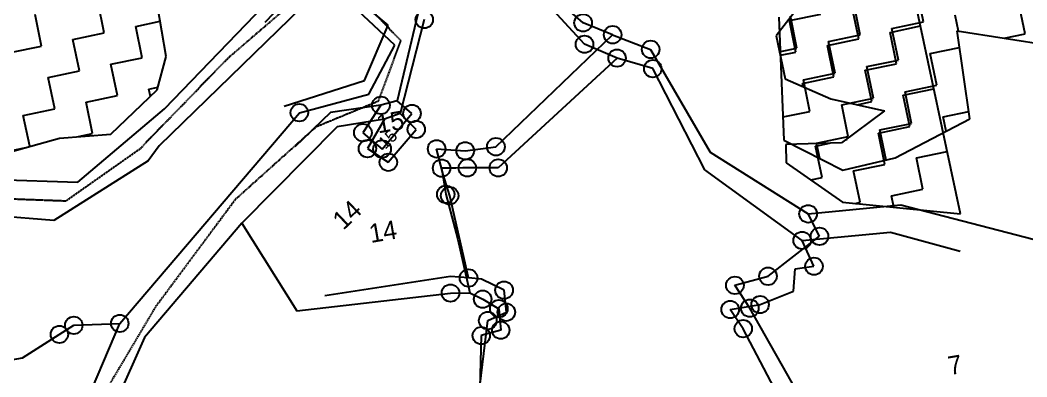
# Model space of a CAD drawing. Header units: metres. Extents: x 353942 to 357335, y 1746780 to 1749904.
# Drawn here: x 355984.1 to 356381.2, y 1747805.4 to 1747946.2 of the extents above; entities that cross this region are included whole.
import ezdxf

# ---------------------------------------------------------------- set-up
doc = ezdxf.new("R2010")
doc.units = ezdxf.units.M
doc.header["$MEASUREMENT"] = 0
doc.linetypes.add('DASHED', pattern=[0.75, 0.5, -0.25])
for name, color, linetype in [('OTHERS', 1, 'Continuous'), ('POLY_HATCH', 12, 'Continuous'), ('POLY_PARCEL', 6, 'Continuous'), ('POLY_ROAD', 30, 'Continuous'), ('TEXT_PARCEL', 7, 'Continuous')]:
    doc.layers.add(name, color=color, linetype=linetype)
doc.styles.add('TEXT_MAP', font='')
doc.styles.get('TEXT_MAP').set_extended_font_data('Kruti Dev 050')

msp = doc.modelspace()

# ---------------------------------------------------------------- linework, layer by layer
for centre, radius in [((356143.46, 1747946.36), 3.44), ((356206.12, 1747945.09), 3.47), ((356217.77, 1747940.38), 3.47), ((356206.68, 1747936.63), 3.44), ((356232.76, 1747934.6), 3.47), ((356219.51, 1747931.18), 3.44), ((356233.6, 1747927.02), 3.44), ((356126.38, 1747912.56), 3.47), ((356094.19, 1747909.65), 3.44), ((356138.62, 1747909.31), 3.47), ((356119.27, 1747901.76), 3.47), ((356140.31, 1747903.04), 3.44), ((356121.05, 1747895.46), 3.44), ((356126.83, 1747895.32), 3.47), ((356148.34, 1747895.37), 3.47), ((356159.62, 1747894.59), 3.47), ((356171.74, 1747896.21), 3.47), ((356129.29, 1747890.08), 3.44), ((356150.29, 1747887.77), 3.44), ((356160.44, 1747887.86), 3.44), ((356172.64, 1747887.87), 3.44), ((356151.94, 1747877.45), 3.44), ((356153.49, 1747876.89), 3.47), ((356294.87, 1747869.73), 3.47), ((356299.37, 1747860.89), 3.47), ((356292.51, 1747859.26), 3.44), ((356297.18, 1747849.07), 3.44), ((356279.05, 1747845.13), 3.47), ((356160.96, 1747844.44), 3.47), ((356266, 1747841.55), 3.47), ((356153.8, 1747838.5), 3.44), ((356174.94, 1747839.64), 3.47), ((356166.51, 1747836.08), 3.44), ((356275.94, 1747833.96), 3.44), ((356172.88, 1747832.33), 3.44), ((356175.85, 1747830.94), 3.47), ((356264.14, 1747832), 3.44), ((356271.87, 1747832.54), 3.47), ((356005.22, 1747825.78), 3.44), ((356023.37, 1747826.52), 3.44), ((356168.52, 1747827.65), 3.47), ((355999.56, 1747822.17), 3.44), ((356165.94, 1747821.74), 3.44), ((356173.64, 1747823.86), 3.44), ((356269.28, 1747824.45), 3.44)]:
    msp.add_circle(centre, radius)
at = {"layer": 'OTHERS', "linetype": 'DASHED', "ltscale": 0.5}
for p, q in [((356106.97, 1747966.3), (356066.02, 1747931.12)), ((356134.25, 1747938.07), (356106.97, 1747966.3)), ((356125.46, 1747914.3), (356134.25, 1747938.07)), ((356066.02, 1747931.12), (356031.08, 1747895.15)), ((356100.93, 1747904.19), (356125.46, 1747914.3)), ((356069.13, 1747875.61), (356100.93, 1747904.19)), ((356031.08, 1747895.15), (356002.09, 1747874.75)), ((356002.09, 1747874.75), (355948.68, 1747876.74)), ((356037.75, 1747833.35), (356069.13, 1747875.61)), ((356016.09, 1747796.93), (356037.75, 1747833.35))]:
    msp.add_line(p, q, dxfattribs=at)
at = {"layer": 'POLY_HATCH'}
for p, q in [((356355.02, 1747869.79), (356290.96, 1748170.03)), ((356041.64, 1747931.86), (356038.26, 1747951.74)), ((356293.59, 1747954.64), (356282.32, 1747939.91)), ((356283.36, 1747947.32), (356285.35, 1747898.78)), ((356282.32, 1747939.91), (356285.84, 1747923.06)), ((356358.72, 1747907.22), (356353.63, 1747941.87)), ((356353.63, 1747941.87), (356399.63, 1747934.82)), ((356038.17, 1747918.71), (356041.64, 1747931.86)), ((356285.84, 1747923.06), (356303.81, 1747915.1)), ((356019.84, 1747901.19), (356038.17, 1747918.71)), ((356303.81, 1747915.1), (356325.01, 1747910.41)), ((356325.01, 1747910.41), (356308.09, 1747897.75)), ((356329.27, 1747891.82), (356358.72, 1747907.22)), ((355999.55, 1747899.66), (356019.84, 1747901.19)), ((355972.74, 1747892.12), (355999.55, 1747899.66)), ((356285.35, 1747898.78), (356308.51, 1747887.01)), ((356308.09, 1747897.75), (356286.06, 1747897.06)), ((356286.06, 1747897.06), (356286.25, 1747889.93)), ((356286.25, 1747889.93), (356308.41, 1747874.37)), ((356308.51, 1747887.01), (356329.27, 1747891.82)), ((356308.41, 1747874.37), (356355.02, 1747869.79))]:
    msp.add_line(p, q, dxfattribs=at)
at = {"layer": 'POLY_HATCH', "linetype": 'Continuous'}
for p, q in [((356340.43, 1747945.5), (356337.84, 1747957.99)), ((356017.26, 1747941.12), (356014.68, 1747953.49)), ((356315.44, 1747940.33), (356312.85, 1747952.82)), ((356380.49, 1747940.75), (356377.91, 1747953.24)), ((355992.51, 1747935.94), (355989.93, 1747948.32)), ((356287.49, 1747945.95), (356299.87, 1747948.54)), ((356290.45, 1747935.16), (356287.87, 1747947.66)), ((356314.83, 1747938.75), (356312.24, 1747951.12)), ((356354.22, 1747941.78), (356352.92, 1747948.08)), ((356029.64, 1747943.7), (356039.29, 1747945.72)), ((356032.23, 1747931.33), (356029.64, 1747943.7)), ((356290.08, 1747933.57), (356287.49, 1747945.95)), ((356327.21, 1747941.34), (356339.22, 1747943.85)), ((356327.93, 1747942.91), (356340.43, 1747945.5)), ((356004.89, 1747938.53), (356017.26, 1747941.12)), ((356302.94, 1747937.75), (356315.44, 1747940.33)), ((356329.79, 1747928.96), (356327.21, 1747941.34)), ((356330.52, 1747930.42), (356327.93, 1747942.91)), ((356372.17, 1747939.03), (356380.49, 1747940.75)), ((355980.14, 1747933.35), (355992.51, 1747935.94)), ((356007.48, 1747926.15), (356004.89, 1747938.53)), ((356302.46, 1747936.16), (356314.83, 1747938.75)), ((356305.04, 1747923.79), (356302.46, 1747936.16)), ((356305.53, 1747925.25), (356302.94, 1747937.75)), ((356283.92, 1747933.81), (356290.45, 1747935.16)), ((356283.92, 1747932.29), (356290.08, 1747933.57)), ((356343.01, 1747933), (356354.58, 1747935.39)), ((356345.59, 1747920.51), (356343.01, 1747933)), ((356019.85, 1747928.74), (356032.23, 1747931.33)), ((356022.44, 1747916.36), (356019.85, 1747928.74)), ((356317.42, 1747926.37), (356329.79, 1747928.96)), ((356318.02, 1747927.83), (356330.52, 1747930.42)), ((356320.6, 1747915.34), (356318.02, 1747927.83)), ((355995.1, 1747923.57), (356007.48, 1747926.15)), ((356292.67, 1747921.2), (356305.04, 1747923.79)), ((356293.03, 1747922.67), (356305.53, 1747925.25)), ((356320.01, 1747914), (356317.42, 1747926.37)), ((355997.69, 1747911.19), (355995.1, 1747923.57)), ((356034.81, 1747918.95), (356038.43, 1747919.71)), ((356292.94, 1747919.92), (356292.67, 1747921.2)), ((356295.61, 1747910.17), (356293.03, 1747922.67)), ((356333.1, 1747917.92), (356345.59, 1747920.51)), ((356010.06, 1747913.78), (356022.44, 1747916.36)), ((356035.42, 1747916.08), (356034.81, 1747918.95)), ((356332.38, 1747916.59), (356344.49, 1747919.12)), ((356334.97, 1747904.21), (356332.38, 1747916.59)), ((356335.68, 1747905.43), (356333.1, 1747917.92)), ((356012.65, 1747901.4), (356010.06, 1747913.78)), ((356308.11, 1747912.76), (356320.6, 1747915.34)), ((356310.69, 1747900.26), (356308.11, 1747912.76)), ((356314.23, 1747912.79), (356320.01, 1747914)), ((355985.31, 1747908.6), (355997.69, 1747911.19)), ((355987.87, 1747896.38), (355985.31, 1747908.6)), ((356284.98, 1747907.97), (356295.61, 1747910.17)), ((356348.18, 1747908.01), (356358.29, 1747910.1)), ((356349.35, 1747902.32), (356348.18, 1747908.01)), ((356322.59, 1747901.62), (356334.97, 1747904.21)), ((356323.19, 1747902.85), (356335.68, 1747905.43)), ((356007.02, 1747900.23), (356012.65, 1747901.4)), ((356298.2, 1747897.68), (356310.69, 1747900.26)), ((356325.18, 1747889.25), (356322.59, 1747901.62)), ((356325.64, 1747890.98), (356323.19, 1747902.85)), ((356297.84, 1747896.45), (356303.36, 1747897.6)), ((356300.43, 1747884.07), (356297.84, 1747896.45)), ((356299.45, 1747891.61), (356298.2, 1747897.68)), ((356309.65, 1747898.92), (356310.22, 1747899.04)), ((356310.22, 1747899.04), (356310.16, 1747899.3)), ((355975.53, 1747893.64), (355985.74, 1747895.77)), ((356337.56, 1747891.84), (356349.77, 1747894.39)), ((356312.81, 1747886.66), (356325.18, 1747889.25)), ((356340.14, 1747879.46), (356337.56, 1747891.84)), ((356295.93, 1747883.13), (356300.43, 1747884.07)), ((356315.39, 1747874.29), (356312.81, 1747886.66)), ((356327.77, 1747876.87), (356340.14, 1747879.46)), ((356328.71, 1747872.37), (356327.77, 1747876.87)), ((356313.44, 1747873.88), (356315.39, 1747874.29))]:
    msp.add_line(p, q, dxfattribs=at)
at = {"layer": 'POLY_PARCEL'}
for p, q in [((356206.12, 1747945.09), (356176.23, 1747971.34)), ((356101.8, 1747967.34), (356080.58, 1747945.18)), ((356129.28, 1747944.14), (356101.8, 1747967.34)), ((356142.08, 1747953.62), (356132.84, 1747914.38)), ((356206.68, 1747936.63), (356191.32, 1747953.32)), ((356119.91, 1747922.33), (356129.28, 1747944.14)), ((356217.77, 1747940.38), (356206.12, 1747945.09)), ((356171.74, 1747896.21), (356217.77, 1747940.38)), ((356217.77, 1747940.38), (356232.76, 1747934.6)), ((356219.51, 1747931.18), (356206.68, 1747936.63)), ((356232.76, 1747934.6), (356256.25, 1747894.13)), ((356219.51, 1747931.18), (356172.64, 1747887.87)), ((356233.6, 1747927.02), (356219.51, 1747931.18)), ((356254.14, 1747887.13), (356233.6, 1747927.02)), ((356088.19, 1747912.22), (356119.91, 1747922.33)), ((356126.38, 1747912.56), (356106.49, 1747909.78)), ((356126.38, 1747912.56), (356119.27, 1747901.76)), ((356132.84, 1747914.38), (356126.38, 1747912.56)), ((356138.62, 1747909.31), (356132.84, 1747914.38)), ((356106.49, 1747909.78), (356092.39, 1747896.2)), ((356126.83, 1747895.32), (356138.62, 1747909.31)), ((356140.31, 1747903.04), (356133.91, 1747909.32)), ((356127.78, 1747907.03), (356121.05, 1747895.46)), ((356119.27, 1747901.76), (356126.83, 1747895.32)), ((356129.29, 1747890.08), (356140.31, 1747903.04)), ((356159.62, 1747894.59), (356171.74, 1747896.21)), ((356121.05, 1747895.46), (356129.29, 1747890.08)), ((356150.88, 1747885.23), (356148.34, 1747895.37)), ((356148.34, 1747895.37), (356159.62, 1747894.59)), ((356256.25, 1747894.13), (356294.87, 1747869.73)), ((356150.29, 1747887.77), (356151.94, 1747877.45)), ((356153.49, 1747876.89), (356150.88, 1747885.23)), ((356292.51, 1747859.26), (356254.14, 1747887.13)), ((356151.94, 1747877.45), (356156.68, 1747859.65)), ((356160.96, 1747844.44), (356153.49, 1747876.89)), ((356294.87, 1747869.73), (356331.5, 1747873.31)), ((356331.5, 1747873.31), (356399.19, 1747855.75)), ((356299.37, 1747860.89), (356294.87, 1747869.73)), ((356071.53, 1747866.05), (356093.25, 1747831.43)), ((356279.05, 1747845.13), (356299.37, 1747860.89)), ((356292.51, 1747859.26), (356327.42, 1747862.5)), ((356327.42, 1747862.5), (356354.91, 1747855.04)), ((356156.68, 1747859.65), (356161.41, 1747838.57)), ((356297.18, 1747849.07), (356292.51, 1747859.26)), ((356289.77, 1747848.03), (356297.18, 1747849.07)), ((356153.8, 1747845.04), (356104.21, 1747837.46)), ((356160.96, 1747844.44), (356153.8, 1747845.04)), ((356166.03, 1747844.02), (356160.96, 1747844.44)), ((356266, 1747841.55), (356279.05, 1747845.13)), ((356289.07, 1747839.25), (356289.77, 1747848.03)), ((356174.94, 1747839.64), (356166.03, 1747844.02)), ((356271.87, 1747832.54), (356266, 1747841.55)), ((356093.25, 1747831.43), (356153.8, 1747838.5)), ((356153.8, 1747838.5), (356161.41, 1747838.57)), ((356161.41, 1747838.57), (356166.51, 1747836.08)), ((356175.85, 1747830.94), (356174.94, 1747839.64)), ((356275.94, 1747833.96), (356289.07, 1747839.25)), ((356166.51, 1747836.08), (356172.88, 1747832.33)), ((356264.14, 1747832), (356275.94, 1747833.96)), ((356301.24, 1747780.85), (356271.87, 1747832.54)), ((356168.52, 1747827.65), (356175.85, 1747830.94)), ((356172.88, 1747832.33), (356173.64, 1747823.86)), ((356269.28, 1747824.45), (356264.14, 1747832)), ((355985.03, 1747812.92), (356005.22, 1747825.78)), ((356005.22, 1747825.78), (356023.37, 1747826.52)), ((356165.44, 1747801.68), (356168.52, 1747827.65)), ((356297.95, 1747770.01), (356269.28, 1747824.45)), ((356165.94, 1747821.74), (356165.21, 1747793.66)), ((356173.64, 1747823.86), (356165.94, 1747821.74)), ((355943.32, 1747805.72), (355985.03, 1747812.92))]:
    msp.add_line(p, q, dxfattribs=at)
msp.add_arc((356167.87, 1746489.55), 1398.32, 89.80442, 90.72016, dxfattribs=at)
at = {"layer": 'POLY_ROAD'}
for p, q in [((356040.99, 1747911.22), (356101.16, 1747973.57)), ((356105.27, 1747961.22), (356038.96, 1747896.58)), ((356131.83, 1747936.31), (356105.27, 1747961.22)), ((356143.46, 1747946.36), (356133.91, 1747909.32)), ((356121.65, 1747916.91), (356131.83, 1747936.31)), ((356094.19, 1747909.65), (356121.65, 1747916.91)), ((356006.88, 1747882.25), (356040.99, 1747911.22)), ((356023.37, 1747826.52), (356094.19, 1747909.65)), ((356133.91, 1747909.32), (356127.78, 1747907.03)), ((356109.07, 1747904.13), (356071.53, 1747866.05)), ((356127.78, 1747907.03), (356109.07, 1747904.13)), ((356038.96, 1747896.58), (356034.62, 1747890.59)), ((356034.62, 1747890.59), (355997.35, 1747867.06)), ((355964.66, 1747883.66), (356006.88, 1747882.25)), ((355997.35, 1747867.06), (355947.98, 1747871.04)), ((356071.53, 1747866.05), (356033.17, 1747820.96)), ((356010.06, 1747795.31), (356023.37, 1747826.52)), ((356033.17, 1747820.96), (356019.67, 1747790.71))]:
    msp.add_line(p, q, dxfattribs=at)

# ---------------------------------------------------------------- texts
at = {"layer": 'TEXT_PARCEL', "style": 'TEXT_MAP'}
for s, height, rotation, p in [('15', 7.349, 9.7738, (356125.26, 1747901.46)), ('15', 4.855, 43.5388, (356128.08, 1747894.99)), ('14', 7.282, 43.5388, (356111.56, 1747863.05)), ('14', 7.349, 9.7738, (356122.38, 1747858.23)), ('7', 7.35, 9.7738, (356350.73, 1747806.1))]:
    msp.add_text(s, height=height, rotation=rotation, dxfattribs=at).set_placement(p)

doc.saveas('drawing.dxf')
